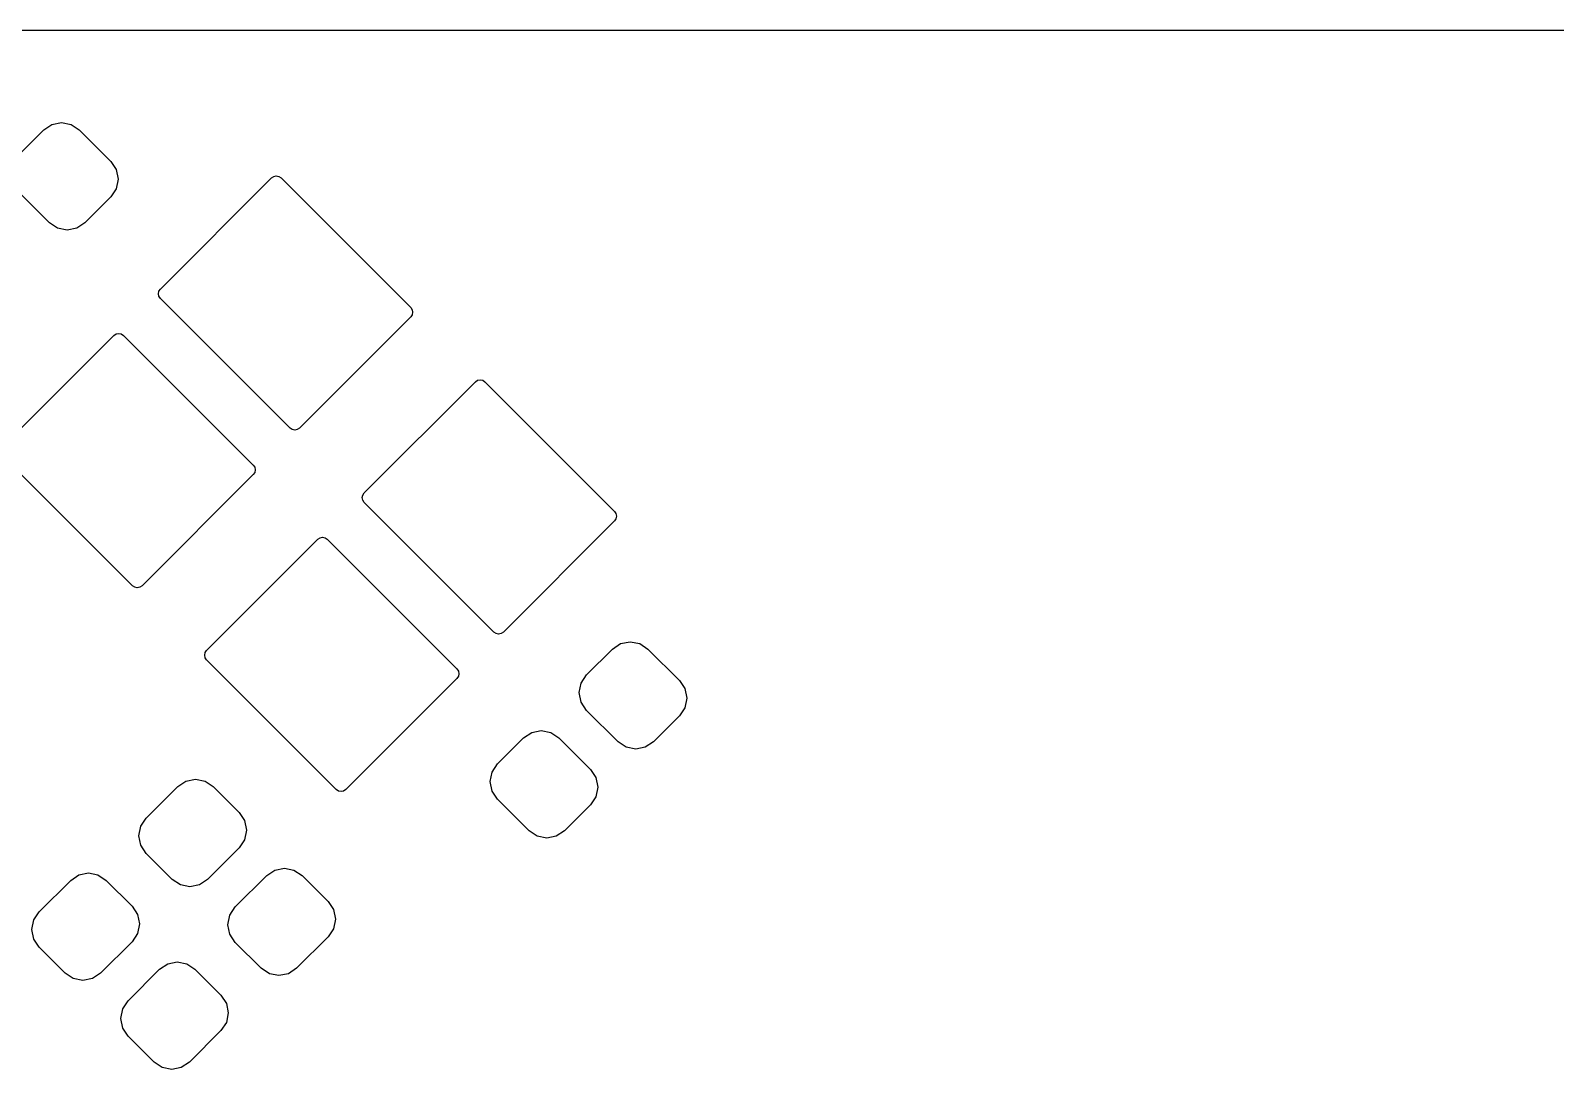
# Model space of a CAD drawing. Extents: x -27 to 356, y -111 to 35.
# Drawn here: x 264.33 to 275.97, y 27 to 34.92 of the extents above; entities that cross this region are included whole.
import ezdxf

# ---------------------------------------------------------------- set-up
doc = ezdxf.new("R2010")
doc.units = 0
doc.layers.add('BLACK', color=7, linetype='CONTINUOUS')

msp = doc.modelspace()

# ---------------------------------------------------------------- linework, layer by layer
at = {"layer": 'BLACK', "linetype": 'CONTINUOUS'}
for p, q in [((347.875, 34.925), (231.168, 34.925)), ((347.875, 34.925), (231.168, 34.925)), ((264.495, 34.2077), (264.568, 34.2223)), ((264.568, 34.2223), (264.641, 34.2077)), ((264.235, 33.9683), (264.433, 34.1663)), ((264.433, 34.1663), (264.495, 34.2077)), ((264.641, 34.2077), (264.703, 34.1663)), ((264.703, 34.1663), (264.944, 33.9259)), ((264.944, 33.9259), (264.985, 33.8639)), ((264.985, 33.8639), (265, 33.7908)), ((265, 33.7908), (264.985, 33.7178)), ((265.322, 32.9525), (266.17, 33.801)), ((266.17, 33.801), (266.187, 33.8121)), ((266.187, 33.8121), (266.207, 33.816)), ((266.207, 33.816), (266.226, 33.8121)), ((266.226, 33.8121), (266.243, 33.801)), ((266.243, 33.801), (267.233, 32.8111)), ((264.476, 33.4578), (264.235, 33.6982)), ((264.944, 33.6558), (264.746, 33.4578)), ((264.985, 33.7178), (264.944, 33.6558)), ((264.538, 33.4164), (264.476, 33.4578)), ((264.611, 33.4019), (264.538, 33.4164)), ((264.684, 33.4164), (264.611, 33.4019)), ((264.746, 33.4578), (264.684, 33.4164)), ((265.311, 32.936), (265.322, 32.9525)), ((265.307, 32.9164), (265.311, 32.936)), ((265.311, 32.8969), (265.307, 32.9164)), ((265.322, 32.8804), (265.311, 32.8969)), ((266.312, 31.8904), (265.322, 32.8804)), ((267.233, 32.739), (266.384, 31.8904)), ((267.233, 32.8111), (267.244, 32.7945)), ((267.244, 32.7555), (267.233, 32.739)), ((267.244, 32.7945), (267.247, 32.775)), ((267.247, 32.775), (267.244, 32.7555)), ((264.12, 31.7504), (264.968, 32.599)), ((264.968, 32.599), (264.985, 32.61)), ((264.985, 32.61), (265.004, 32.6139)), ((265.004, 32.6139), (265.024, 32.61)), ((265.024, 32.61), (265.041, 32.599)), ((265.041, 32.599), (266.03, 31.609)), ((266.878, 31.3969), (267.726, 32.2454)), ((267.726, 32.2454), (267.743, 32.2565)), ((267.743, 32.2565), (267.762, 32.2603)), ((267.762, 32.2603), (267.782, 32.2565)), ((267.782, 32.2565), (267.798, 32.2454)), ((267.798, 32.2454), (268.788, 31.2554)), ((266.328, 31.8794), (266.312, 31.8904)), ((266.384, 31.8904), (266.367, 31.8794)), ((266.348, 31.8755), (266.328, 31.8794)), ((266.367, 31.8794), (266.348, 31.8755)), ((265.11, 30.6884), (264.12, 31.6783)), ((266.03, 31.609), (266.042, 31.5925)), ((266.042, 31.5534), (266.03, 31.5369)), ((266.042, 31.5925), (266.045, 31.5729)), ((266.045, 31.5729), (266.042, 31.5534)), ((266.03, 31.5369), (265.182, 30.6884)), ((266.863, 31.3608), (266.867, 31.3803)), ((266.867, 31.3413), (266.863, 31.3608)), ((266.867, 31.3803), (266.878, 31.3969)), ((266.878, 31.3247), (266.867, 31.3413)), ((267.868, 30.3348), (266.878, 31.3247)), ((268.788, 31.2554), (268.799, 31.2389)), ((268.799, 31.1999), (268.788, 31.1833)), ((268.799, 31.2389), (268.803, 31.2194)), ((268.803, 31.2194), (268.799, 31.1999)), ((268.788, 31.1833), (267.94, 30.3348)), ((265.675, 30.1948), (266.524, 31.0433)), ((266.524, 31.0433), (266.541, 31.0544)), ((266.541, 31.0544), (266.56, 31.0583)), ((266.56, 31.0583), (266.58, 31.0544)), ((266.58, 31.0544), (266.596, 31.0433)), ((266.596, 31.0433), (267.586, 30.0534)), ((265.126, 30.6773), (265.11, 30.6884)), ((265.146, 30.6734), (265.126, 30.6773)), ((265.165, 30.6773), (265.146, 30.6734)), ((265.182, 30.6884), (265.165, 30.6773)), ((267.884, 30.3237), (267.868, 30.3348)), ((267.904, 30.3199), (267.884, 30.3237)), ((267.923, 30.3237), (267.904, 30.3199)), ((267.94, 30.3348), (267.923, 30.3237)), ((268.835, 30.2471), (268.908, 30.2617)), ((268.908, 30.2617), (268.981, 30.2471)), ((265.661, 30.1587), (265.664, 30.1782)), ((265.664, 30.1392), (265.661, 30.1587)), ((265.664, 30.1782), (265.675, 30.1948)), ((268.575, 30.0077), (268.773, 30.2057)), ((268.773, 30.2057), (268.835, 30.2471)), ((268.981, 30.2471), (269.043, 30.2057)), ((269.043, 30.2057), (269.283, 29.9653)), ((265.675, 30.1227), (265.664, 30.1392)), ((266.665, 29.1327), (265.675, 30.1227)), ((267.586, 30.0534), (267.597, 30.0368)), ((267.597, 30.0368), (267.601, 30.0173)), ((267.586, 29.9812), (266.738, 29.1327)), ((267.597, 29.9978), (267.586, 29.9812)), ((267.601, 30.0173), (267.597, 29.9978)), ((268.519, 29.8727), (268.533, 29.9458)), ((268.533, 29.9458), (268.575, 30.0077)), ((269.283, 29.9653), (269.324, 29.9033)), ((268.533, 29.7996), (268.519, 29.8727)), ((268.575, 29.7376), (268.533, 29.7996)), ((269.324, 29.9033), (269.339, 29.8303)), ((269.339, 29.8303), (269.324, 29.7572)), ((268.815, 29.4972), (268.575, 29.7376)), ((269.283, 29.6952), (269.085, 29.4972)), ((269.324, 29.7572), (269.283, 29.6952)), ((268.094, 29.5269), (268.156, 29.5683)), ((268.156, 29.5683), (268.229, 29.5828)), ((268.229, 29.5828), (268.302, 29.5683)), ((268.302, 29.5683), (268.364, 29.5269)), ((267.896, 29.3289), (268.094, 29.5269)), ((268.364, 29.5269), (268.604, 29.2865)), ((268.877, 29.4558), (268.815, 29.4972)), ((268.95, 29.4413), (268.877, 29.4558)), ((269.023, 29.4558), (268.95, 29.4413)), ((269.085, 29.4972), (269.023, 29.4558)), ((267.84, 29.1939), (267.854, 29.267)), ((267.854, 29.267), (267.896, 29.3289)), ((268.604, 29.2865), (268.646, 29.2245)), ((268.646, 29.2245), (268.66, 29.1514)), ((265.215, 28.9162), (265.455, 29.1566)), ((265.455, 29.1566), (265.517, 29.198)), ((265.517, 29.198), (265.59, 29.2125)), ((265.59, 29.2125), (265.663, 29.198)), ((265.663, 29.198), (265.725, 29.1566)), ((265.725, 29.1566), (265.923, 28.9586)), ((266.682, 29.1217), (266.665, 29.1327)), ((266.702, 29.1178), (266.682, 29.1217)), ((266.721, 29.1217), (266.702, 29.1178)), ((266.738, 29.1327), (266.721, 29.1217)), ((267.854, 29.1208), (267.84, 29.1939)), ((267.896, 29.0588), (267.854, 29.1208)), ((268.66, 29.1514), (268.646, 29.0783)), ((268.136, 28.8184), (267.896, 29.0588)), ((268.604, 29.0164), (268.406, 28.8184)), ((268.646, 29.0783), (268.604, 29.0164)), ((265.173, 28.8542), (265.215, 28.9162)), ((265.923, 28.9586), (265.965, 28.8966)), ((265.965, 28.8966), (265.979, 28.8235)), ((265.159, 28.7811), (265.173, 28.8542)), ((265.173, 28.708), (265.159, 28.7811)), ((265.965, 28.7504), (265.923, 28.6885)), ((265.979, 28.8235), (265.965, 28.7504)), ((268.198, 28.777), (268.136, 28.8184)), ((268.271, 28.7624), (268.198, 28.777)), ((268.344, 28.777), (268.271, 28.7624)), ((268.406, 28.8184), (268.344, 28.777)), ((265.215, 28.646), (265.173, 28.708)), ((265.413, 28.4481), (265.215, 28.646)), ((265.923, 28.6885), (265.683, 28.4481)), ((266.134, 28.4778), (266.196, 28.5192)), ((266.196, 28.5192), (266.269, 28.5337)), ((266.269, 28.5337), (266.342, 28.5192)), ((266.342, 28.5192), (266.404, 28.4778)), ((264.397, 28.2002), (264.638, 28.4406)), ((264.638, 28.4406), (264.699, 28.482)), ((264.699, 28.482), (264.773, 28.4966)), ((264.773, 28.4966), (264.846, 28.482)), ((264.846, 28.482), (264.908, 28.4406)), ((264.908, 28.4406), (265.106, 28.2426)), ((265.475, 28.4067), (265.413, 28.4481)), ((265.548, 28.3921), (265.475, 28.4067)), ((265.621, 28.4067), (265.548, 28.3921)), ((265.683, 28.4481), (265.621, 28.4067)), ((265.894, 28.2373), (266.134, 28.4778)), ((266.404, 28.4778), (266.602, 28.2798)), ((264.356, 28.1382), (264.397, 28.2002)), ((265.106, 28.2426), (265.147, 28.1807)), ((265.147, 28.1807), (265.162, 28.1076)), ((265.838, 28.1023), (265.852, 28.1754)), ((265.852, 28.1754), (265.894, 28.2373)), ((266.602, 28.2798), (266.644, 28.2178)), ((266.644, 28.2178), (266.658, 28.1447)), ((264.341, 28.0651), (264.356, 28.1382)), ((264.356, 27.9921), (264.341, 28.0651)), ((265.162, 28.1076), (265.147, 28.0345)), ((265.852, 28.0292), (265.838, 28.1023)), ((266.644, 28.0716), (266.602, 28.0097)), ((266.658, 28.1447), (266.644, 28.0716)), ((264.397, 27.9301), (264.356, 27.9921)), ((265.106, 27.9725), (264.865, 27.7321)), ((265.147, 28.0345), (265.106, 27.9725)), ((265.894, 27.9672), (265.852, 28.0292)), ((266.092, 27.7692), (265.894, 27.9672)), ((266.602, 28.0097), (266.362, 27.7692)), ((264.595, 27.7321), (264.397, 27.9301)), ((265.378, 27.8032), (265.451, 27.8177)), ((265.451, 27.8177), (265.524, 27.8032)), ((264.657, 27.6907), (264.595, 27.7321)), ((264.865, 27.7321), (264.803, 27.6907)), ((265.076, 27.5214), (265.316, 27.7618)), ((265.316, 27.7618), (265.378, 27.8032)), ((265.524, 27.8032), (265.586, 27.7618)), ((265.586, 27.7618), (265.784, 27.5638)), ((266.154, 27.7278), (266.092, 27.7692)), ((266.227, 27.7133), (266.154, 27.7278)), ((266.3, 27.7278), (266.227, 27.7133)), ((266.362, 27.7692), (266.3, 27.7278)), ((264.73, 27.6762), (264.657, 27.6907)), ((264.803, 27.6907), (264.73, 27.6762)), ((265.035, 27.4594), (265.076, 27.5214)), ((265.784, 27.5638), (265.826, 27.5018)), ((265.826, 27.5018), (265.84, 27.4287)), ((265.02, 27.3863), (265.035, 27.4594)), ((265.035, 27.3132), (265.02, 27.3863)), ((265.826, 27.3557), (265.784, 27.2937)), ((265.84, 27.4287), (265.826, 27.3557)), ((265.076, 27.2513), (265.035, 27.3132)), ((265.274, 27.0533), (265.076, 27.2513)), ((265.784, 27.2937), (265.544, 27.0533)), ((265.336, 27.0119), (265.274, 27.0533)), ((265.409, 26.9973), (265.336, 27.0119)), ((265.482, 27.0119), (265.409, 26.9973)), ((265.544, 27.0533), (265.482, 27.0119))]:
    msp.add_line(p, q, dxfattribs=at)

doc.saveas('drawing.dxf')
